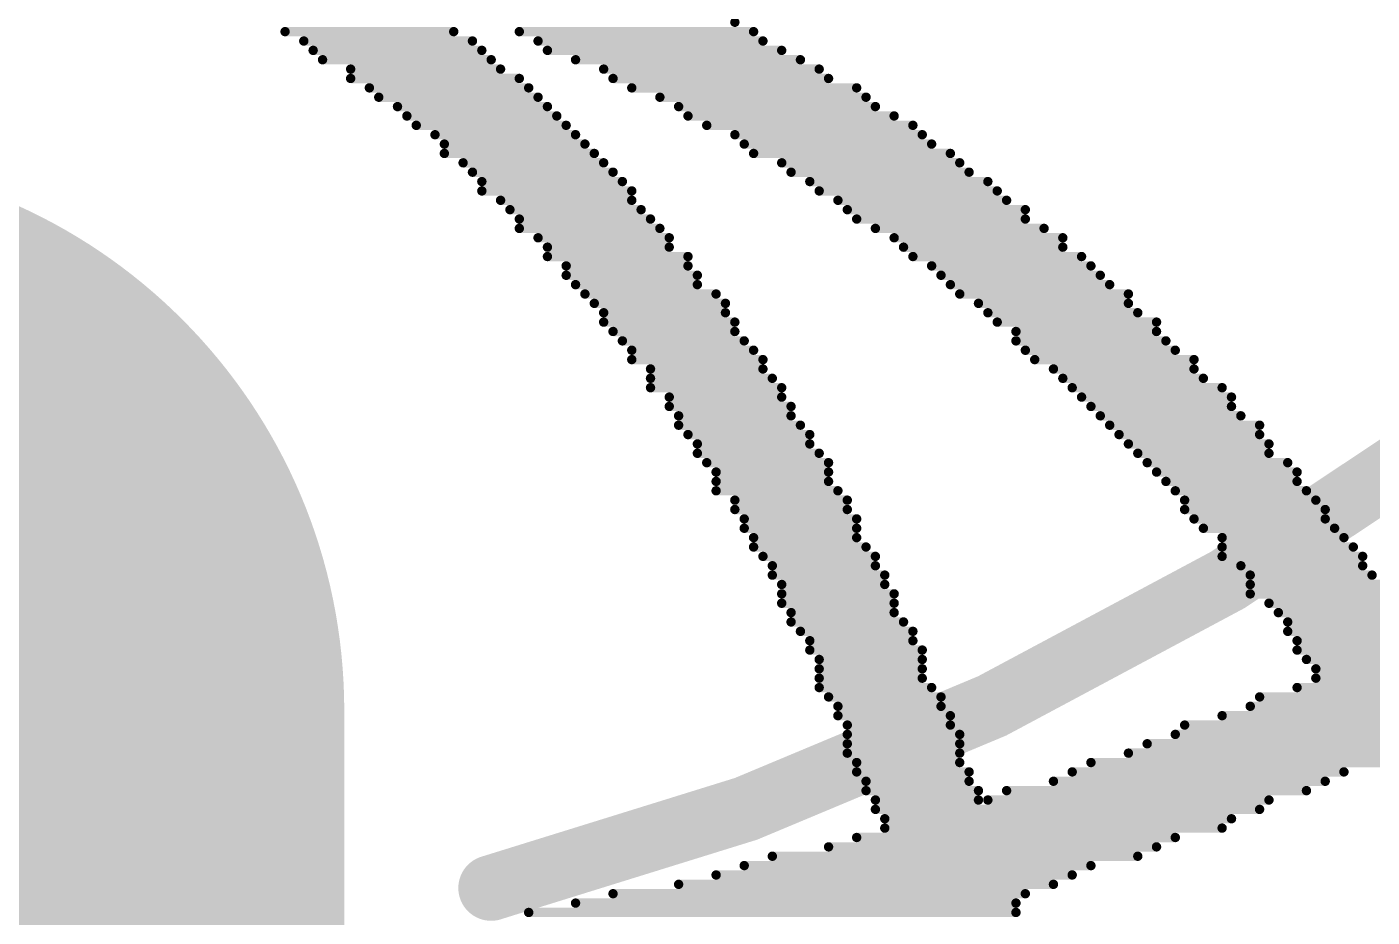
# Model space of a CAD drawing. Header units: inches. Extents: x 3.09 to 5.07, y 1.45 to 3.28.
# Drawn here: x 3.6253 to 3.7688, y 1.7745 to 1.8695 of the extents above; entities that cross this region are included whole.
import ezdxf

# ---------------------------------------------------------------- set-up
doc = ezdxf.new("R2010")
doc.units = ezdxf.units.IN
doc.header["$MEASUREMENT"] = 0
for name, color, linetype in [('BottomOverlay', 54, 'Continuous'), ('BottomPaste', 16, 'Continuous'), ('BottomSolder', 6, 'Continuous'), ('TopOverlay', 2, 'Continuous')]:
    doc.layers.add(name, color=color, linetype=linetype)

# ---------------------------------------------------------------- blocks, each defined once
blk = doc.blocks.new('CR1220____B_84')
at = {"layer": 'BottomPaste'}
h = blk.add_hatch(color=16, dxfattribs=at)
edge = h.paths.add_edge_path()
edge.add_arc((-0.35827, 0), 0.05512, 90, 270)
edge.add_line((-0.35827, -0.05512), (-0.27165, -0.05512))
edge.add_arc((-0.27165, 0), 0.05512, 270, 450)
edge.add_line((-0.27165, 0.05512), (-0.35827, 0.05512))
at = {"layer": 'BottomSolder'}
h = blk.add_hatch(color=6, dxfattribs=at)
edge = h.paths.add_edge_path()
edge.add_arc((-0.35827, 0), 0.05912, 90, 270)
edge.add_line((-0.35827, -0.05912), (-0.27165, -0.05912))
edge.add_arc((-0.27165, 0), 0.05912, 270, 450)
edge.add_line((-0.27165, 0.05912), (-0.35827, 0.05912))
at = {"layer": 'BottomOverlay'}
blk.add_lwpolyline([(0.292, -0.0677, 0.007, 0.007, -0.783584), (-0.29055, -0.07479, 0.007, 0.007, 0)], format="xyseb", dxfattribs=at)
blk.add_lwpolyline([(-0.2923, -0.07479, 0.0035, 0.0035, 1), (-0.2888, -0.07479, 0.0035, 0.0035, 1)], format="xyseb", close=True, dxfattribs=at)

msp = doc.modelspace()

# ---------------------------------------------------------------- linework, layer by layer
at = {"layer": 'TopOverlay'}
for points in [[(3.70055, 1.87004, 0.0005, 0.0005, 1), (3.70105, 1.87004, 0.0005, 0.0005, 1)], [(3.65255, 1.86904, 0.0005, 0.0005, 1), (3.65305, 1.86904, 0.0005, 0.0005, 1)], [(3.67055, 1.86904, 0.0005, 0.0005, 1), (3.67105, 1.86904, 0.0005, 0.0005, 1)], [(3.67755, 1.86904, 0.0005, 0.0005, 1), (3.67805, 1.86904, 0.0005, 0.0005, 1)], [(3.70255, 1.86904, 0.0005, 0.0005, 1), (3.70305, 1.86904, 0.0005, 0.0005, 1)], [(3.65455, 1.86804, 0.0005, 0.0005, 1), (3.65505, 1.86804, 0.0005, 0.0005, 1)], [(3.67255, 1.86804, 0.0005, 0.0005, 1), (3.67305, 1.86804, 0.0005, 0.0005, 1)], [(3.67955, 1.86804, 0.0005, 0.0005, 1), (3.68005, 1.86804, 0.0005, 0.0005, 1)], [(3.70355, 1.86804, 0.0005, 0.0005, 1), (3.70405, 1.86804, 0.0005, 0.0005, 1)], [(3.65555, 1.86704, 0.0005, 0.0005, 1), (3.65605, 1.86704, 0.0005, 0.0005, 1)], [(3.65655, 1.86604, 0.0005, 0.0005, 1), (3.65705, 1.86604, 0.0005, 0.0005, 1)], [(3.67355, 1.86704, 0.0005, 0.0005, 1), (3.67405, 1.86704, 0.0005, 0.0005, 1)], [(3.67455, 1.86604, 0.0005, 0.0005, 1), (3.67505, 1.86604, 0.0005, 0.0005, 1)], [(3.68055, 1.86704, 0.0005, 0.0005, 1), (3.68105, 1.86704, 0.0005, 0.0005, 1)], [(3.68355, 1.86604, 0.0005, 0.0005, 1), (3.68405, 1.86604, 0.0005, 0.0005, 1)], [(3.70555, 1.86704, 0.0005, 0.0005, 1), (3.70605, 1.86704, 0.0005, 0.0005, 1)], [(3.70755, 1.86604, 0.0005, 0.0005, 1), (3.70805, 1.86604, 0.0005, 0.0005, 1)], [(3.65955, 1.86504, 0.0005, 0.0005, 1), (3.66005, 1.86504, 0.0005, 0.0005, 1)], [(3.67555, 1.86504, 0.0005, 0.0005, 1), (3.67605, 1.86504, 0.0005, 0.0005, 1)], [(3.68655, 1.86504, 0.0005, 0.0005, 1), (3.68705, 1.86504, 0.0005, 0.0005, 1)], [(3.70955, 1.86504, 0.0005, 0.0005, 1), (3.71005, 1.86504, 0.0005, 0.0005, 1)], [(3.65955, 1.86404, 0.0005, 0.0005, 1), (3.66005, 1.86404, 0.0005, 0.0005, 1)], [(3.66155, 1.86304, 0.0005, 0.0005, 1), (3.66205, 1.86304, 0.0005, 0.0005, 1)], [(3.67755, 1.86404, 0.0005, 0.0005, 1), (3.67805, 1.86404, 0.0005, 0.0005, 1)], [(3.67855, 1.86304, 0.0005, 0.0005, 1), (3.67905, 1.86304, 0.0005, 0.0005, 1)], [(3.68755, 1.86404, 0.0005, 0.0005, 1), (3.68805, 1.86404, 0.0005, 0.0005, 1)], [(3.68955, 1.86304, 0.0005, 0.0005, 1), (3.69005, 1.86304, 0.0005, 0.0005, 1)], [(3.71055, 1.86404, 0.0005, 0.0005, 1), (3.71105, 1.86404, 0.0005, 0.0005, 1)], [(3.71355, 1.86304, 0.0005, 0.0005, 1), (3.71405, 1.86304, 0.0005, 0.0005, 1)], [(3.66255, 1.86204, 0.0005, 0.0005, 1), (3.66305, 1.86204, 0.0005, 0.0005, 1)], [(3.67955, 1.86204, 0.0005, 0.0005, 1), (3.68005, 1.86204, 0.0005, 0.0005, 1)], [(3.69255, 1.86204, 0.0005, 0.0005, 1), (3.69305, 1.86204, 0.0005, 0.0005, 1)], [(3.71455, 1.86204, 0.0005, 0.0005, 1), (3.71505, 1.86204, 0.0005, 0.0005, 1)], [(3.66455, 1.86104, 0.0005, 0.0005, 1), (3.66505, 1.86104, 0.0005, 0.0005, 1)], [(3.66555, 1.86004, 0.0005, 0.0005, 1), (3.66605, 1.86004, 0.0005, 0.0005, 1)], [(3.68055, 1.86104, 0.0005, 0.0005, 1), (3.68105, 1.86104, 0.0005, 0.0005, 1)], [(3.68155, 1.86004, 0.0005, 0.0005, 1), (3.68205, 1.86004, 0.0005, 0.0005, 1)], [(3.69455, 1.86104, 0.0005, 0.0005, 1), (3.69505, 1.86104, 0.0005, 0.0005, 1)], [(3.69555, 1.86004, 0.0005, 0.0005, 1), (3.69605, 1.86004, 0.0005, 0.0005, 1)], [(3.71555, 1.86104, 0.0005, 0.0005, 1), (3.71605, 1.86104, 0.0005, 0.0005, 1)], [(3.71755, 1.86004, 0.0005, 0.0005, 1), (3.71805, 1.86004, 0.0005, 0.0005, 1)], [(3.66655, 1.85904, 0.0005, 0.0005, 1), (3.66705, 1.85904, 0.0005, 0.0005, 1)], [(3.68255, 1.85904, 0.0005, 0.0005, 1), (3.68305, 1.85904, 0.0005, 0.0005, 1)], [(3.69755, 1.85904, 0.0005, 0.0005, 1), (3.69805, 1.85904, 0.0005, 0.0005, 1)], [(3.71955, 1.85904, 0.0005, 0.0005, 1), (3.72005, 1.85904, 0.0005, 0.0005, 1)], [(3.66855, 1.85804, 0.0005, 0.0005, 1), (3.66905, 1.85804, 0.0005, 0.0005, 1)], [(3.68355, 1.85804, 0.0005, 0.0005, 1), (3.68405, 1.85804, 0.0005, 0.0005, 1)], [(3.70055, 1.85804, 0.0005, 0.0005, 1), (3.70105, 1.85804, 0.0005, 0.0005, 1)], [(3.72055, 1.85804, 0.0005, 0.0005, 1), (3.72105, 1.85804, 0.0005, 0.0005, 1)], [(3.66955, 1.85704, 0.0005, 0.0005, 1), (3.67005, 1.85704, 0.0005, 0.0005, 1)], [(3.66955, 1.85604, 0.0005, 0.0005, 1), (3.67005, 1.85604, 0.0005, 0.0005, 1)], [(3.68455, 1.85704, 0.0005, 0.0005, 1), (3.68505, 1.85704, 0.0005, 0.0005, 1)], [(3.68555, 1.85604, 0.0005, 0.0005, 1), (3.68605, 1.85604, 0.0005, 0.0005, 1)], [(3.70155, 1.85704, 0.0005, 0.0005, 1), (3.70205, 1.85704, 0.0005, 0.0005, 1)], [(3.70255, 1.85604, 0.0005, 0.0005, 1), (3.70305, 1.85604, 0.0005, 0.0005, 1)], [(3.72155, 1.85704, 0.0005, 0.0005, 1), (3.72205, 1.85704, 0.0005, 0.0005, 1)], [(3.72355, 1.85604, 0.0005, 0.0005, 1), (3.72405, 1.85604, 0.0005, 0.0005, 1)], [(3.67155, 1.85504, 0.0005, 0.0005, 1), (3.67205, 1.85504, 0.0005, 0.0005, 1)], [(3.68655, 1.85504, 0.0005, 0.0005, 1), (3.68705, 1.85504, 0.0005, 0.0005, 1)], [(3.70555, 1.85504, 0.0005, 0.0005, 1), (3.70605, 1.85504, 0.0005, 0.0005, 1)], [(3.72455, 1.85504, 0.0005, 0.0005, 1), (3.72505, 1.85504, 0.0005, 0.0005, 1)], [(3.67255, 1.85404, 0.0005, 0.0005, 1), (3.67305, 1.85404, 0.0005, 0.0005, 1)], [(3.67355, 1.85304, 0.0005, 0.0005, 1), (3.67405, 1.85304, 0.0005, 0.0005, 1)], [(3.68755, 1.85404, 0.0005, 0.0005, 1), (3.68805, 1.85404, 0.0005, 0.0005, 1)], [(3.68855, 1.85304, 0.0005, 0.0005, 1), (3.68905, 1.85304, 0.0005, 0.0005, 1)], [(3.70655, 1.85404, 0.0005, 0.0005, 1), (3.70705, 1.85404, 0.0005, 0.0005, 1)], [(3.70855, 1.85304, 0.0005, 0.0005, 1), (3.70905, 1.85304, 0.0005, 0.0005, 1)], [(3.72555, 1.85404, 0.0005, 0.0005, 1), (3.72605, 1.85404, 0.0005, 0.0005, 1)], [(3.72755, 1.85304, 0.0005, 0.0005, 1), (3.72805, 1.85304, 0.0005, 0.0005, 1)], [(3.67355, 1.85204, 0.0005, 0.0005, 1), (3.67405, 1.85204, 0.0005, 0.0005, 1)], [(3.68955, 1.85204, 0.0005, 0.0005, 1), (3.69005, 1.85204, 0.0005, 0.0005, 1)], [(3.70955, 1.85204, 0.0005, 0.0005, 1), (3.71005, 1.85204, 0.0005, 0.0005, 1)], [(3.72855, 1.85204, 0.0005, 0.0005, 1), (3.72905, 1.85204, 0.0005, 0.0005, 1)], [(3.67555, 1.85104, 0.0005, 0.0005, 1), (3.67605, 1.85104, 0.0005, 0.0005, 1)], [(3.67655, 1.85004, 0.0005, 0.0005, 1), (3.67705, 1.85004, 0.0005, 0.0005, 1)], [(3.68955, 1.85104, 0.0005, 0.0005, 1), (3.69005, 1.85104, 0.0005, 0.0005, 1)], [(3.69055, 1.85004, 0.0005, 0.0005, 1), (3.69105, 1.85004, 0.0005, 0.0005, 1)], [(3.71155, 1.85104, 0.0005, 0.0005, 1), (3.71205, 1.85104, 0.0005, 0.0005, 1)], [(3.71255, 1.85004, 0.0005, 0.0005, 1), (3.71305, 1.85004, 0.0005, 0.0005, 1)], [(3.72955, 1.85104, 0.0005, 0.0005, 1), (3.73005, 1.85104, 0.0005, 0.0005, 1)], [(3.73155, 1.85004, 0.0005, 0.0005, 1), (3.73205, 1.85004, 0.0005, 0.0005, 1)], [(3.67755, 1.84904, 0.0005, 0.0005, 1), (3.67805, 1.84904, 0.0005, 0.0005, 1)], [(3.69155, 1.84904, 0.0005, 0.0005, 1), (3.69205, 1.84904, 0.0005, 0.0005, 1)], [(3.71355, 1.84904, 0.0005, 0.0005, 1), (3.71405, 1.84904, 0.0005, 0.0005, 1)], [(3.73155, 1.84904, 0.0005, 0.0005, 1), (3.73205, 1.84904, 0.0005, 0.0005, 1)], [(3.67755, 1.84804, 0.0005, 0.0005, 1), (3.67805, 1.84804, 0.0005, 0.0005, 1)], [(3.67955, 1.84704, 0.0005, 0.0005, 1), (3.68005, 1.84704, 0.0005, 0.0005, 1)], [(3.69255, 1.84804, 0.0005, 0.0005, 1), (3.69305, 1.84804, 0.0005, 0.0005, 1)], [(3.69355, 1.84704, 0.0005, 0.0005, 1), (3.69405, 1.84704, 0.0005, 0.0005, 1)], [(3.71555, 1.84804, 0.0005, 0.0005, 1), (3.71605, 1.84804, 0.0005, 0.0005, 1)], [(3.71755, 1.84704, 0.0005, 0.0005, 1), (3.71805, 1.84704, 0.0005, 0.0005, 1)], [(3.73355, 1.84804, 0.0005, 0.0005, 1), (3.73405, 1.84804, 0.0005, 0.0005, 1)], [(3.73555, 1.84704, 0.0005, 0.0005, 1), (3.73605, 1.84704, 0.0005, 0.0005, 1)], [(3.68055, 1.84604, 0.0005, 0.0005, 1), (3.68105, 1.84604, 0.0005, 0.0005, 1)], [(3.69355, 1.84604, 0.0005, 0.0005, 1), (3.69405, 1.84604, 0.0005, 0.0005, 1)], [(3.71855, 1.84604, 0.0005, 0.0005, 1), (3.71905, 1.84604, 0.0005, 0.0005, 1)], [(3.73555, 1.84604, 0.0005, 0.0005, 1), (3.73605, 1.84604, 0.0005, 0.0005, 1)], [(3.68055, 1.84504, 0.0005, 0.0005, 1), (3.68105, 1.84504, 0.0005, 0.0005, 1)], [(3.69555, 1.84504, 0.0005, 0.0005, 1), (3.69605, 1.84504, 0.0005, 0.0005, 1)], [(3.71955, 1.84504, 0.0005, 0.0005, 1), (3.72005, 1.84504, 0.0005, 0.0005, 1)], [(3.73755, 1.84504, 0.0005, 0.0005, 1), (3.73805, 1.84504, 0.0005, 0.0005, 1)], [(3.68255, 1.84404, 0.0005, 0.0005, 1), (3.68305, 1.84404, 0.0005, 0.0005, 1)], [(3.68255, 1.84304, 0.0005, 0.0005, 1), (3.68305, 1.84304, 0.0005, 0.0005, 1)], [(3.69555, 1.84404, 0.0005, 0.0005, 1), (3.69605, 1.84404, 0.0005, 0.0005, 1)], [(3.69655, 1.84304, 0.0005, 0.0005, 1), (3.69705, 1.84304, 0.0005, 0.0005, 1)], [(3.72155, 1.84404, 0.0005, 0.0005, 1), (3.72205, 1.84404, 0.0005, 0.0005, 1)], [(3.72255, 1.84304, 0.0005, 0.0005, 1), (3.72305, 1.84304, 0.0005, 0.0005, 1)], [(3.73855, 1.84404, 0.0005, 0.0005, 1), (3.73905, 1.84404, 0.0005, 0.0005, 1)], [(3.73955, 1.84304, 0.0005, 0.0005, 1), (3.74005, 1.84304, 0.0005, 0.0005, 1)], [(3.68355, 1.84204, 0.0005, 0.0005, 1), (3.68405, 1.84204, 0.0005, 0.0005, 1)], [(3.69655, 1.84204, 0.0005, 0.0005, 1), (3.69705, 1.84204, 0.0005, 0.0005, 1)], [(3.72355, 1.84204, 0.0005, 0.0005, 1), (3.72405, 1.84204, 0.0005, 0.0005, 1)], [(3.74055, 1.84204, 0.0005, 0.0005, 1), (3.74105, 1.84204, 0.0005, 0.0005, 1)], [(3.68455, 1.84104, 0.0005, 0.0005, 1), (3.68505, 1.84104, 0.0005, 0.0005, 1)], [(3.68555, 1.84004, 0.0005, 0.0005, 1), (3.68605, 1.84004, 0.0005, 0.0005, 1)], [(3.69855, 1.84104, 0.0005, 0.0005, 1), (3.69905, 1.84104, 0.0005, 0.0005, 1)], [(3.69955, 1.84004, 0.0005, 0.0005, 1), (3.70005, 1.84004, 0.0005, 0.0005, 1)], [(3.72455, 1.84104, 0.0005, 0.0005, 1), (3.72505, 1.84104, 0.0005, 0.0005, 1)], [(3.72655, 1.84004, 0.0005, 0.0005, 1), (3.72705, 1.84004, 0.0005, 0.0005, 1)], [(3.74255, 1.84104, 0.0005, 0.0005, 1), (3.74305, 1.84104, 0.0005, 0.0005, 1)], [(3.74255, 1.84004, 0.0005, 0.0005, 1), (3.74305, 1.84004, 0.0005, 0.0005, 1)], [(3.68655, 1.83904, 0.0005, 0.0005, 1), (3.68705, 1.83904, 0.0005, 0.0005, 1)], [(3.69955, 1.83904, 0.0005, 0.0005, 1), (3.70005, 1.83904, 0.0005, 0.0005, 1)], [(3.72755, 1.83904, 0.0005, 0.0005, 1), (3.72805, 1.83904, 0.0005, 0.0005, 1)], [(3.74355, 1.83904, 0.0005, 0.0005, 1), (3.74405, 1.83904, 0.0005, 0.0005, 1)], [(3.68655, 1.83804, 0.0005, 0.0005, 1), (3.68705, 1.83804, 0.0005, 0.0005, 1)], [(3.68755, 1.83704, 0.0005, 0.0005, 1), (3.68805, 1.83704, 0.0005, 0.0005, 1)], [(3.70055, 1.83804, 0.0005, 0.0005, 1), (3.70105, 1.83804, 0.0005, 0.0005, 1)], [(3.70055, 1.83704, 0.0005, 0.0005, 1), (3.70105, 1.83704, 0.0005, 0.0005, 1)], [(3.72855, 1.83804, 0.0005, 0.0005, 1), (3.72905, 1.83804, 0.0005, 0.0005, 1)], [(3.73055, 1.83704, 0.0005, 0.0005, 1), (3.73105, 1.83704, 0.0005, 0.0005, 1)], [(3.74555, 1.83804, 0.0005, 0.0005, 1), (3.74605, 1.83804, 0.0005, 0.0005, 1)], [(3.74555, 1.83704, 0.0005, 0.0005, 1), (3.74605, 1.83704, 0.0005, 0.0005, 1)], [(3.68855, 1.83604, 0.0005, 0.0005, 1), (3.68905, 1.83604, 0.0005, 0.0005, 1)], [(3.70155, 1.83604, 0.0005, 0.0005, 1), (3.70205, 1.83604, 0.0005, 0.0005, 1)], [(3.73055, 1.83604, 0.0005, 0.0005, 1), (3.73105, 1.83604, 0.0005, 0.0005, 1)], [(3.74655, 1.83604, 0.0005, 0.0005, 1), (3.74705, 1.83604, 0.0005, 0.0005, 1)], [(3.68955, 1.83504, 0.0005, 0.0005, 1), (3.69005, 1.83504, 0.0005, 0.0005, 1)], [(3.70255, 1.83504, 0.0005, 0.0005, 1), (3.70305, 1.83504, 0.0005, 0.0005, 1)], [(3.73155, 1.83504, 0.0005, 0.0005, 1), (3.73205, 1.83504, 0.0005, 0.0005, 1)], [(3.74755, 1.83504, 0.0005, 0.0005, 1), (3.74805, 1.83504, 0.0005, 0.0005, 1)], [(3.68955, 1.83404, 0.0005, 0.0005, 1), (3.69005, 1.83404, 0.0005, 0.0005, 1)], [(3.69155, 1.83304, 0.0005, 0.0005, 1), (3.69205, 1.83304, 0.0005, 0.0005, 1)], [(3.70355, 1.83404, 0.0005, 0.0005, 1), (3.70405, 1.83404, 0.0005, 0.0005, 1)], [(3.70355, 1.83304, 0.0005, 0.0005, 1), (3.70405, 1.83304, 0.0005, 0.0005, 1)], [(3.73255, 1.83404, 0.0005, 0.0005, 1), (3.73305, 1.83404, 0.0005, 0.0005, 1)], [(3.73455, 1.83304, 0.0005, 0.0005, 1), (3.73505, 1.83304, 0.0005, 0.0005, 1)], [(3.74955, 1.83404, 0.0005, 0.0005, 1), (3.75005, 1.83404, 0.0005, 0.0005, 1)], [(3.74955, 1.83304, 0.0005, 0.0005, 1), (3.75005, 1.83304, 0.0005, 0.0005, 1)], [(3.69155, 1.83204, 0.0005, 0.0005, 1), (3.69205, 1.83204, 0.0005, 0.0005, 1)], [(3.70455, 1.83204, 0.0005, 0.0005, 1), (3.70505, 1.83204, 0.0005, 0.0005, 1)], [(3.73555, 1.83204, 0.0005, 0.0005, 1), (3.73605, 1.83204, 0.0005, 0.0005, 1)], [(3.75055, 1.83204, 0.0005, 0.0005, 1), (3.75105, 1.83204, 0.0005, 0.0005, 1)], [(3.69155, 1.83104, 0.0005, 0.0005, 1), (3.69205, 1.83104, 0.0005, 0.0005, 1)], [(3.69355, 1.83004, 0.0005, 0.0005, 1), (3.69405, 1.83004, 0.0005, 0.0005, 1)], [(3.70555, 1.83104, 0.0005, 0.0005, 1), (3.70605, 1.83104, 0.0005, 0.0005, 1)], [(3.70555, 1.83004, 0.0005, 0.0005, 1), (3.70605, 1.83004, 0.0005, 0.0005, 1)], [(3.73655, 1.83104, 0.0005, 0.0005, 1), (3.73705, 1.83104, 0.0005, 0.0005, 1)], [(3.73755, 1.83004, 0.0005, 0.0005, 1), (3.73805, 1.83004, 0.0005, 0.0005, 1)], [(3.75255, 1.83104, 0.0005, 0.0005, 1), (3.75305, 1.83104, 0.0005, 0.0005, 1)], [(3.75355, 1.83004, 0.0005, 0.0005, 1), (3.75405, 1.83004, 0.0005, 0.0005, 1)], [(3.69355, 1.82904, 0.0005, 0.0005, 1), (3.69405, 1.82904, 0.0005, 0.0005, 1)], [(3.70655, 1.82904, 0.0005, 0.0005, 1), (3.70705, 1.82904, 0.0005, 0.0005, 1)], [(3.73855, 1.82904, 0.0005, 0.0005, 1), (3.73905, 1.82904, 0.0005, 0.0005, 1)], [(3.75355, 1.82904, 0.0005, 0.0005, 1), (3.75405, 1.82904, 0.0005, 0.0005, 1)], [(3.69455, 1.82804, 0.0005, 0.0005, 1), (3.69505, 1.82804, 0.0005, 0.0005, 1)], [(3.69455, 1.82704, 0.0005, 0.0005, 1), (3.69505, 1.82704, 0.0005, 0.0005, 1)], [(3.70655, 1.82804, 0.0005, 0.0005, 1), (3.70705, 1.82804, 0.0005, 0.0005, 1)], [(3.70755, 1.82704, 0.0005, 0.0005, 1), (3.70805, 1.82704, 0.0005, 0.0005, 1)], [(3.73955, 1.82804, 0.0005, 0.0005, 1), (3.74005, 1.82804, 0.0005, 0.0005, 1)], [(3.74055, 1.82704, 0.0005, 0.0005, 1), (3.74105, 1.82704, 0.0005, 0.0005, 1)], [(3.75455, 1.82804, 0.0005, 0.0005, 1), (3.75505, 1.82804, 0.0005, 0.0005, 1)], [(3.75655, 1.82704, 0.0005, 0.0005, 1), (3.75705, 1.82704, 0.0005, 0.0005, 1)], [(3.69555, 1.82604, 0.0005, 0.0005, 1), (3.69605, 1.82604, 0.0005, 0.0005, 1)], [(3.70855, 1.82604, 0.0005, 0.0005, 1), (3.70905, 1.82604, 0.0005, 0.0005, 1)], [(3.74155, 1.82604, 0.0005, 0.0005, 1), (3.74205, 1.82604, 0.0005, 0.0005, 1)], [(3.75655, 1.82604, 0.0005, 0.0005, 1), (3.75705, 1.82604, 0.0005, 0.0005, 1)], [(3.69655, 1.82504, 0.0005, 0.0005, 1), (3.69705, 1.82504, 0.0005, 0.0005, 1)], [(3.70855, 1.82504, 0.0005, 0.0005, 1), (3.70905, 1.82504, 0.0005, 0.0005, 1)], [(3.74255, 1.82504, 0.0005, 0.0005, 1), (3.74305, 1.82504, 0.0005, 0.0005, 1)], [(3.75755, 1.82504, 0.0005, 0.0005, 1), (3.75805, 1.82504, 0.0005, 0.0005, 1)], [(3.69655, 1.82404, 0.0005, 0.0005, 1), (3.69705, 1.82404, 0.0005, 0.0005, 1)], [(3.69755, 1.82304, 0.0005, 0.0005, 1), (3.69805, 1.82304, 0.0005, 0.0005, 1)], [(3.70955, 1.82404, 0.0005, 0.0005, 1), (3.71005, 1.82404, 0.0005, 0.0005, 1)], [(3.71055, 1.82304, 0.0005, 0.0005, 1), (3.71105, 1.82304, 0.0005, 0.0005, 1)], [(3.74355, 1.82404, 0.0005, 0.0005, 1), (3.74405, 1.82404, 0.0005, 0.0005, 1)], [(3.74455, 1.82304, 0.0005, 0.0005, 1), (3.74505, 1.82304, 0.0005, 0.0005, 1)], [(3.75755, 1.82404, 0.0005, 0.0005, 1), (3.75805, 1.82404, 0.0005, 0.0005, 1)], [(3.75955, 1.82304, 0.0005, 0.0005, 1), (3.76005, 1.82304, 0.0005, 0.0005, 1)], [(3.69855, 1.82204, 0.0005, 0.0005, 1), (3.69905, 1.82204, 0.0005, 0.0005, 1)], [(3.71055, 1.82204, 0.0005, 0.0005, 1), (3.71105, 1.82204, 0.0005, 0.0005, 1)], [(3.74555, 1.82204, 0.0005, 0.0005, 1), (3.74605, 1.82204, 0.0005, 0.0005, 1)], [(3.76055, 1.82204, 0.0005, 0.0005, 1), (3.76105, 1.82204, 0.0005, 0.0005, 1)], [(3.69855, 1.82104, 0.0005, 0.0005, 1), (3.69905, 1.82104, 0.0005, 0.0005, 1)], [(3.69855, 1.82004, 0.0005, 0.0005, 1), (3.69905, 1.82004, 0.0005, 0.0005, 1)], [(3.71055, 1.82104, 0.0005, 0.0005, 1), (3.71105, 1.82104, 0.0005, 0.0005, 1)], [(3.71155, 1.82004, 0.0005, 0.0005, 1), (3.71205, 1.82004, 0.0005, 0.0005, 1)], [(3.74655, 1.82104, 0.0005, 0.0005, 1), (3.74705, 1.82104, 0.0005, 0.0005, 1)], [(3.74755, 1.82004, 0.0005, 0.0005, 1), (3.74805, 1.82004, 0.0005, 0.0005, 1)], [(3.76055, 1.82104, 0.0005, 0.0005, 1), (3.76105, 1.82104, 0.0005, 0.0005, 1)], [(3.76155, 1.82004, 0.0005, 0.0005, 1), (3.76205, 1.82004, 0.0005, 0.0005, 1)], [(3.70055, 1.81904, 0.0005, 0.0005, 1), (3.70105, 1.81904, 0.0005, 0.0005, 1)], [(3.71255, 1.81904, 0.0005, 0.0005, 1), (3.71305, 1.81904, 0.0005, 0.0005, 1)], [(3.74855, 1.81904, 0.0005, 0.0005, 1), (3.74905, 1.81904, 0.0005, 0.0005, 1)], [(3.76255, 1.81904, 0.0005, 0.0005, 1), (3.76305, 1.81904, 0.0005, 0.0005, 1)], [(3.70055, 1.81804, 0.0005, 0.0005, 1), (3.70105, 1.81804, 0.0005, 0.0005, 1)], [(3.70155, 1.81704, 0.0005, 0.0005, 1), (3.70205, 1.81704, 0.0005, 0.0005, 1)], [(3.71255, 1.81804, 0.0005, 0.0005, 1), (3.71305, 1.81804, 0.0005, 0.0005, 1)], [(3.71355, 1.81704, 0.0005, 0.0005, 1), (3.71405, 1.81704, 0.0005, 0.0005, 1)], [(3.74855, 1.81804, 0.0005, 0.0005, 1), (3.74905, 1.81804, 0.0005, 0.0005, 1)], [(3.74955, 1.81704, 0.0005, 0.0005, 1), (3.75005, 1.81704, 0.0005, 0.0005, 1)], [(3.76355, 1.81804, 0.0005, 0.0005, 1), (3.76405, 1.81804, 0.0005, 0.0005, 1)], [(3.76355, 1.81704, 0.0005, 0.0005, 1), (3.76405, 1.81704, 0.0005, 0.0005, 1)], [(3.70155, 1.81604, 0.0005, 0.0005, 1), (3.70205, 1.81604, 0.0005, 0.0005, 1)], [(3.71355, 1.81604, 0.0005, 0.0005, 1), (3.71405, 1.81604, 0.0005, 0.0005, 1)], [(3.75055, 1.81604, 0.0005, 0.0005, 1), (3.75105, 1.81604, 0.0005, 0.0005, 1)], [(3.76455, 1.81604, 0.0005, 0.0005, 1), (3.76505, 1.81604, 0.0005, 0.0005, 1)], [(3.70255, 1.81504, 0.0005, 0.0005, 1), (3.70305, 1.81504, 0.0005, 0.0005, 1)], [(3.70255, 1.81404, 0.0005, 0.0005, 1), (3.70305, 1.81404, 0.0005, 0.0005, 1)], [(3.71355, 1.81504, 0.0005, 0.0005, 1), (3.71405, 1.81504, 0.0005, 0.0005, 1)], [(3.71455, 1.81404, 0.0005, 0.0005, 1), (3.71505, 1.81404, 0.0005, 0.0005, 1)], [(3.75255, 1.81504, 0.0005, 0.0005, 1), (3.75305, 1.81504, 0.0005, 0.0005, 1)], [(3.75255, 1.81404, 0.0005, 0.0005, 1), (3.75305, 1.81404, 0.0005, 0.0005, 1)], [(3.76555, 1.81504, 0.0005, 0.0005, 1), (3.76605, 1.81504, 0.0005, 0.0005, 1)], [(3.76655, 1.81404, 0.0005, 0.0005, 1), (3.76705, 1.81404, 0.0005, 0.0005, 1)], [(3.70355, 1.81304, 0.0005, 0.0005, 1), (3.70405, 1.81304, 0.0005, 0.0005, 1)], [(3.71555, 1.81304, 0.0005, 0.0005, 1), (3.71605, 1.81304, 0.0005, 0.0005, 1)], [(3.75255, 1.81304, 0.0005, 0.0005, 1), (3.75305, 1.81304, 0.0005, 0.0005, 1)], [(3.76755, 1.81304, 0.0005, 0.0005, 1), (3.76805, 1.81304, 0.0005, 0.0005, 1)], [(3.70455, 1.81204, 0.0005, 0.0005, 1), (3.70505, 1.81204, 0.0005, 0.0005, 1)], [(3.71555, 1.81204, 0.0005, 0.0005, 1), (3.71605, 1.81204, 0.0005, 0.0005, 1)], [(3.75455, 1.81204, 0.0005, 0.0005, 1), (3.75505, 1.81204, 0.0005, 0.0005, 1)], [(3.76755, 1.81204, 0.0005, 0.0005, 1), (3.76805, 1.81204, 0.0005, 0.0005, 1)], [(3.70455, 1.81104, 0.0005, 0.0005, 1), (3.70505, 1.81104, 0.0005, 0.0005, 1)], [(3.70555, 1.81004, 0.0005, 0.0005, 1), (3.70605, 1.81004, 0.0005, 0.0005, 1)], [(3.71655, 1.81104, 0.0005, 0.0005, 1), (3.71705, 1.81104, 0.0005, 0.0005, 1)], [(3.71655, 1.81004, 0.0005, 0.0005, 1), (3.71705, 1.81004, 0.0005, 0.0005, 1)], [(3.75555, 1.81104, 0.0005, 0.0005, 1), (3.75605, 1.81104, 0.0005, 0.0005, 1)], [(3.75555, 1.81004, 0.0005, 0.0005, 1), (3.75605, 1.81004, 0.0005, 0.0005, 1)], [(3.76855, 1.81104, 0.0005, 0.0005, 1), (3.76905, 1.81104, 0.0005, 0.0005, 1)], [(3.70555, 1.80904, 0.0005, 0.0005, 1), (3.70605, 1.80904, 0.0005, 0.0005, 1)], [(3.71755, 1.80904, 0.0005, 0.0005, 1), (3.71805, 1.80904, 0.0005, 0.0005, 1)], [(3.75555, 1.80904, 0.0005, 0.0005, 1), (3.75605, 1.80904, 0.0005, 0.0005, 1)], [(3.70555, 1.80804, 0.0005, 0.0005, 1), (3.70605, 1.80804, 0.0005, 0.0005, 1)], [(3.70655, 1.80704, 0.0005, 0.0005, 1), (3.70705, 1.80704, 0.0005, 0.0005, 1)], [(3.71755, 1.80804, 0.0005, 0.0005, 1), (3.71805, 1.80804, 0.0005, 0.0005, 1)], [(3.71755, 1.80704, 0.0005, 0.0005, 1), (3.71805, 1.80704, 0.0005, 0.0005, 1)], [(3.75755, 1.80804, 0.0005, 0.0005, 1), (3.75805, 1.80804, 0.0005, 0.0005, 1)], [(3.75855, 1.80704, 0.0005, 0.0005, 1), (3.75905, 1.80704, 0.0005, 0.0005, 1)], [(3.70655, 1.80604, 0.0005, 0.0005, 1), (3.70705, 1.80604, 0.0005, 0.0005, 1)], [(3.71855, 1.80604, 0.0005, 0.0005, 1), (3.71905, 1.80604, 0.0005, 0.0005, 1)], [(3.75955, 1.80604, 0.0005, 0.0005, 1), (3.76005, 1.80604, 0.0005, 0.0005, 1)], [(3.70755, 1.80504, 0.0005, 0.0005, 1), (3.70805, 1.80504, 0.0005, 0.0005, 1)], [(3.70855, 1.80404, 0.0005, 0.0005, 1), (3.70905, 1.80404, 0.0005, 0.0005, 1)], [(3.71955, 1.80504, 0.0005, 0.0005, 1), (3.72005, 1.80504, 0.0005, 0.0005, 1)], [(3.71955, 1.80404, 0.0005, 0.0005, 1), (3.72005, 1.80404, 0.0005, 0.0005, 1)], [(3.75955, 1.80504, 0.0005, 0.0005, 1), (3.76005, 1.80504, 0.0005, 0.0005, 1)], [(3.76055, 1.80404, 0.0005, 0.0005, 1), (3.76105, 1.80404, 0.0005, 0.0005, 1)], [(3.70855, 1.80304, 0.0005, 0.0005, 1), (3.70905, 1.80304, 0.0005, 0.0005, 1)], [(3.72055, 1.80304, 0.0005, 0.0005, 1), (3.72105, 1.80304, 0.0005, 0.0005, 1)], [(3.76055, 1.80304, 0.0005, 0.0005, 1), (3.76105, 1.80304, 0.0005, 0.0005, 1)], [(3.70955, 1.80204, 0.0005, 0.0005, 1), (3.71005, 1.80204, 0.0005, 0.0005, 1)], [(3.72055, 1.80204, 0.0005, 0.0005, 1), (3.72105, 1.80204, 0.0005, 0.0005, 1)], [(3.76155, 1.80204, 0.0005, 0.0005, 1), (3.76205, 1.80204, 0.0005, 0.0005, 1)], [(3.70955, 1.80104, 0.0005, 0.0005, 1), (3.71005, 1.80104, 0.0005, 0.0005, 1)], [(3.70955, 1.80004, 0.0005, 0.0005, 1), (3.71005, 1.80004, 0.0005, 0.0005, 1)], [(3.72055, 1.80104, 0.0005, 0.0005, 1), (3.72105, 1.80104, 0.0005, 0.0005, 1)], [(3.72055, 1.80004, 0.0005, 0.0005, 1), (3.72105, 1.80004, 0.0005, 0.0005, 1)], [(3.76255, 1.80104, 0.0005, 0.0005, 1), (3.76305, 1.80104, 0.0005, 0.0005, 1)], [(3.76255, 1.80004, 0.0005, 0.0005, 1), (3.76305, 1.80004, 0.0005, 0.0005, 1)], [(3.70955, 1.79904, 0.0005, 0.0005, 1), (3.71005, 1.79904, 0.0005, 0.0005, 1)], [(3.72155, 1.79904, 0.0005, 0.0005, 1), (3.72205, 1.79904, 0.0005, 0.0005, 1)], [(3.76055, 1.79904, 0.0005, 0.0005, 1), (3.76105, 1.79904, 0.0005, 0.0005, 1)], [(3.71055, 1.79804, 0.0005, 0.0005, 1), (3.71105, 1.79804, 0.0005, 0.0005, 1)], [(3.71155, 1.79704, 0.0005, 0.0005, 1), (3.71205, 1.79704, 0.0005, 0.0005, 1)], [(3.72255, 1.79804, 0.0005, 0.0005, 1), (3.72305, 1.79804, 0.0005, 0.0005, 1)], [(3.72255, 1.79704, 0.0005, 0.0005, 1), (3.72305, 1.79704, 0.0005, 0.0005, 1)], [(3.75555, 1.79704, 0.0005, 0.0005, 1), (3.75605, 1.79704, 0.0005, 0.0005, 1)], [(3.75655, 1.79804, 0.0005, 0.0005, 1), (3.75705, 1.79804, 0.0005, 0.0005, 1)], [(3.71155, 1.79604, 0.0005, 0.0005, 1), (3.71205, 1.79604, 0.0005, 0.0005, 1)], [(3.72355, 1.79604, 0.0005, 0.0005, 1), (3.72405, 1.79604, 0.0005, 0.0005, 1)], [(3.75255, 1.79604, 0.0005, 0.0005, 1), (3.75305, 1.79604, 0.0005, 0.0005, 1)], [(3.71255, 1.79504, 0.0005, 0.0005, 1), (3.71305, 1.79504, 0.0005, 0.0005, 1)], [(3.71255, 1.79404, 0.0005, 0.0005, 1), (3.71305, 1.79404, 0.0005, 0.0005, 1)], [(3.72355, 1.79504, 0.0005, 0.0005, 1), (3.72405, 1.79504, 0.0005, 0.0005, 1)], [(3.72455, 1.79404, 0.0005, 0.0005, 1), (3.72505, 1.79404, 0.0005, 0.0005, 1)], [(3.74755, 1.79404, 0.0005, 0.0005, 1), (3.74805, 1.79404, 0.0005, 0.0005, 1)], [(3.74855, 1.79504, 0.0005, 0.0005, 1), (3.74905, 1.79504, 0.0005, 0.0005, 1)], [(3.71255, 1.79304, 0.0005, 0.0005, 1), (3.71305, 1.79304, 0.0005, 0.0005, 1)], [(3.72455, 1.79304, 0.0005, 0.0005, 1), (3.72505, 1.79304, 0.0005, 0.0005, 1)], [(3.74455, 1.79304, 0.0005, 0.0005, 1), (3.74505, 1.79304, 0.0005, 0.0005, 1)], [(3.71255, 1.79204, 0.0005, 0.0005, 1), (3.71305, 1.79204, 0.0005, 0.0005, 1)], [(3.71355, 1.79104, 0.0005, 0.0005, 1), (3.71405, 1.79104, 0.0005, 0.0005, 1)], [(3.72455, 1.79204, 0.0005, 0.0005, 1), (3.72505, 1.79204, 0.0005, 0.0005, 1)], [(3.72455, 1.79104, 0.0005, 0.0005, 1), (3.72505, 1.79104, 0.0005, 0.0005, 1)], [(3.73855, 1.79104, 0.0005, 0.0005, 1), (3.73905, 1.79104, 0.0005, 0.0005, 1)], [(3.74255, 1.79204, 0.0005, 0.0005, 1), (3.74305, 1.79204, 0.0005, 0.0005, 1)], [(3.71355, 1.79004, 0.0005, 0.0005, 1), (3.71405, 1.79004, 0.0005, 0.0005, 1)], [(3.72555, 1.79004, 0.0005, 0.0005, 1), (3.72605, 1.79004, 0.0005, 0.0005, 1)], [(3.73655, 1.79004, 0.0005, 0.0005, 1), (3.73705, 1.79004, 0.0005, 0.0005, 1)], [(3.76555, 1.79004, 0.0005, 0.0005, 1), (3.76605, 1.79004, 0.0005, 0.0005, 1)], [(3.71455, 1.78904, 0.0005, 0.0005, 1), (3.71505, 1.78904, 0.0005, 0.0005, 1)], [(3.72555, 1.78904, 0.0005, 0.0005, 1), (3.72605, 1.78904, 0.0005, 0.0005, 1)], [(3.73455, 1.78904, 0.0005, 0.0005, 1), (3.73505, 1.78904, 0.0005, 0.0005, 1)], [(3.76355, 1.78904, 0.0005, 0.0005, 1), (3.76405, 1.78904, 0.0005, 0.0005, 1)], [(3.71455, 1.78804, 0.0005, 0.0005, 1), (3.71505, 1.78804, 0.0005, 0.0005, 1)], [(3.71555, 1.78704, 0.0005, 0.0005, 1), (3.71605, 1.78704, 0.0005, 0.0005, 1)], [(3.72655, 1.78804, 0.0005, 0.0005, 1), (3.72705, 1.78804, 0.0005, 0.0005, 1)], [(3.72655, 1.78704, 0.0005, 0.0005, 1), (3.72705, 1.78704, 0.0005, 0.0005, 1)], [(3.72755, 1.78704, 0.0005, 0.0005, 1), (3.72805, 1.78704, 0.0005, 0.0005, 1)], [(3.72955, 1.78804, 0.0005, 0.0005, 1), (3.73005, 1.78804, 0.0005, 0.0005, 1)], [(3.75755, 1.78704, 0.0005, 0.0005, 1), (3.75805, 1.78704, 0.0005, 0.0005, 1)], [(3.76155, 1.78804, 0.0005, 0.0005, 1), (3.76205, 1.78804, 0.0005, 0.0005, 1)], [(3.71555, 1.78604, 0.0005, 0.0005, 1), (3.71605, 1.78604, 0.0005, 0.0005, 1)], [(3.75655, 1.78604, 0.0005, 0.0005, 1), (3.75705, 1.78604, 0.0005, 0.0005, 1)], [(3.71655, 1.78504, 0.0005, 0.0005, 1), (3.71705, 1.78504, 0.0005, 0.0005, 1)], [(3.71655, 1.78404, 0.0005, 0.0005, 1), (3.71705, 1.78404, 0.0005, 0.0005, 1)], [(3.75255, 1.78404, 0.0005, 0.0005, 1), (3.75305, 1.78404, 0.0005, 0.0005, 1)], [(3.75355, 1.78504, 0.0005, 0.0005, 1), (3.75405, 1.78504, 0.0005, 0.0005, 1)], [(3.71355, 1.78304, 0.0005, 0.0005, 1), (3.71405, 1.78304, 0.0005, 0.0005, 1)], [(3.74755, 1.78304, 0.0005, 0.0005, 1), (3.74805, 1.78304, 0.0005, 0.0005, 1)], [(3.70455, 1.78104, 0.0005, 0.0005, 1), (3.70505, 1.78104, 0.0005, 0.0005, 1)], [(3.71055, 1.78204, 0.0005, 0.0005, 1), (3.71105, 1.78204, 0.0005, 0.0005, 1)], [(3.74355, 1.78104, 0.0005, 0.0005, 1), (3.74405, 1.78104, 0.0005, 0.0005, 1)], [(3.74555, 1.78204, 0.0005, 0.0005, 1), (3.74605, 1.78204, 0.0005, 0.0005, 1)], [(3.70155, 1.78004, 0.0005, 0.0005, 1), (3.70205, 1.78004, 0.0005, 0.0005, 1)], [(3.73855, 1.78004, 0.0005, 0.0005, 1), (3.73905, 1.78004, 0.0005, 0.0005, 1)], [(3.69855, 1.77904, 0.0005, 0.0005, 1), (3.69905, 1.77904, 0.0005, 0.0005, 1)], [(3.73655, 1.77904, 0.0005, 0.0005, 1), (3.73705, 1.77904, 0.0005, 0.0005, 1)], [(3.68755, 1.77704, 0.0005, 0.0005, 1), (3.68805, 1.77704, 0.0005, 0.0005, 1)], [(3.69455, 1.77804, 0.0005, 0.0005, 1), (3.69505, 1.77804, 0.0005, 0.0005, 1)], [(3.73155, 1.77704, 0.0005, 0.0005, 1), (3.73205, 1.77704, 0.0005, 0.0005, 1)], [(3.73455, 1.77804, 0.0005, 0.0005, 1), (3.73505, 1.77804, 0.0005, 0.0005, 1)], [(3.68355, 1.77604, 0.0005, 0.0005, 1), (3.68405, 1.77604, 0.0005, 0.0005, 1)], [(3.73055, 1.77604, 0.0005, 0.0005, 1), (3.73105, 1.77604, 0.0005, 0.0005, 1)], [(3.67855, 1.77504, 0.0005, 0.0005, 1), (3.67905, 1.77504, 0.0005, 0.0005, 1)], [(3.73055, 1.77504, 0.0005, 0.0005, 1), (3.73105, 1.77504, 0.0005, 0.0005, 1)]]:
    msp.add_lwpolyline(points, format="xyseb", close=True, dxfattribs=at)
for points in [[(3.6528, 1.86904, 0.001, 0.001, 0), (3.6708, 1.86904, 0.001, 0.001, 0)], [(3.6778, 1.86904, 0.001, 0.001, 0), (3.7028, 1.86904, 0.001, 0.001, 0)], [(3.6548, 1.86804, 0.001, 0.001, 0), (3.6728, 1.86804, 0.001, 0.001, 0)], [(3.6798, 1.86804, 0.001, 0.001, 0), (3.7038, 1.86804, 0.001, 0.001, 0)], [(3.6558, 1.86704, 0.001, 0.001, 0), (3.6738, 1.86704, 0.001, 0.001, 0)], [(3.6568, 1.86604, 0.001, 0.001, 0), (3.6748, 1.86604, 0.001, 0.001, 0)], [(3.6808, 1.86704, 0.001, 0.001, 0), (3.7058, 1.86704, 0.001, 0.001, 0)], [(3.6838, 1.86604, 0.001, 0.001, 0), (3.7078, 1.86604, 0.001, 0.001, 0)], [(3.6598, 1.86504, 0.001, 0.001, 0), (3.6758, 1.86504, 0.001, 0.001, 0)], [(3.6868, 1.86504, 0.001, 0.001, 0), (3.7098, 1.86504, 0.001, 0.001, 0)], [(3.6598, 1.86404, 0.001, 0.001, 0), (3.6778, 1.86404, 0.001, 0.001, 0)], [(3.6618, 1.86304, 0.001, 0.001, 0), (3.6788, 1.86304, 0.001, 0.001, 0)], [(3.6878, 1.86404, 0.001, 0.001, 0), (3.7108, 1.86404, 0.001, 0.001, 0)], [(3.6898, 1.86304, 0.001, 0.001, 0), (3.7138, 1.86304, 0.001, 0.001, 0)], [(3.6628, 1.86204, 0.001, 0.001, 0), (3.6798, 1.86204, 0.001, 0.001, 0)], [(3.6928, 1.86204, 0.001, 0.001, 0), (3.7148, 1.86204, 0.001, 0.001, 0)], [(3.6648, 1.86104, 0.001, 0.001, 0), (3.6808, 1.86104, 0.001, 0.001, 0)], [(3.6658, 1.86004, 0.001, 0.001, 0), (3.6818, 1.86004, 0.001, 0.001, 0)], [(3.6948, 1.86104, 0.001, 0.001, 0), (3.7158, 1.86104, 0.001, 0.001, 0)], [(3.6958, 1.86004, 0.001, 0.001, 0), (3.7178, 1.86004, 0.001, 0.001, 0)], [(3.6668, 1.85904, 0.001, 0.001, 0), (3.6828, 1.85904, 0.001, 0.001, 0)], [(3.6978, 1.85904, 0.001, 0.001, 0), (3.7198, 1.85904, 0.001, 0.001, 0)], [(3.6688, 1.85804, 0.001, 0.001, 0), (3.6838, 1.85804, 0.001, 0.001, 0)], [(3.7008, 1.85804, 0.001, 0.001, 0), (3.7208, 1.85804, 0.001, 0.001, 0)], [(3.6698, 1.85704, 0.001, 0.001, 0), (3.6848, 1.85704, 0.001, 0.001, 0)], [(3.6698, 1.85604, 0.001, 0.001, 0), (3.6858, 1.85604, 0.001, 0.001, 0)], [(3.7018, 1.85704, 0.001, 0.001, 0), (3.7218, 1.85704, 0.001, 0.001, 0)], [(3.7028, 1.85604, 0.001, 0.001, 0), (3.7238, 1.85604, 0.001, 0.001, 0)], [(3.6718, 1.85504, 0.001, 0.001, 0), (3.6868, 1.85504, 0.001, 0.001, 0)], [(3.7058, 1.85504, 0.001, 0.001, 0), (3.7248, 1.85504, 0.001, 0.001, 0)], [(3.6728, 1.85404, 0.001, 0.001, 0), (3.6878, 1.85404, 0.001, 0.001, 0)], [(3.6738, 1.85304, 0.001, 0.001, 0), (3.6888, 1.85304, 0.001, 0.001, 0)], [(3.7068, 1.85404, 0.001, 0.001, 0), (3.7258, 1.85404, 0.001, 0.001, 0)], [(3.7088, 1.85304, 0.001, 0.001, 0), (3.7278, 1.85304, 0.001, 0.001, 0)], [(3.6738, 1.85204, 0.001, 0.001, 0), (3.6898, 1.85204, 0.001, 0.001, 0)], [(3.7098, 1.85204, 0.001, 0.001, 0), (3.7288, 1.85204, 0.001, 0.001, 0)], [(3.6758, 1.85104, 0.001, 0.001, 0), (3.6898, 1.85104, 0.001, 0.001, 0)], [(3.6768, 1.85004, 0.001, 0.001, 0), (3.6908, 1.85004, 0.001, 0.001, 0)], [(3.7118, 1.85104, 0.001, 0.001, 0), (3.7298, 1.85104, 0.001, 0.001, 0)], [(3.7128, 1.85004, 0.001, 0.001, 0), (3.7318, 1.85004, 0.001, 0.001, 0)], [(3.6778, 1.84904, 0.001, 0.001, 0), (3.6918, 1.84904, 0.001, 0.001, 0)], [(3.7138, 1.84904, 0.001, 0.001, 0), (3.7318, 1.84904, 0.001, 0.001, 0)], [(3.6778, 1.84804, 0.001, 0.001, 0), (3.6928, 1.84804, 0.001, 0.001, 0)], [(3.6798, 1.84704, 0.001, 0.001, 0), (3.6938, 1.84704, 0.001, 0.001, 0)], [(3.7158, 1.84804, 0.001, 0.001, 0), (3.7338, 1.84804, 0.001, 0.001, 0)], [(3.7178, 1.84704, 0.001, 0.001, 0), (3.7358, 1.84704, 0.001, 0.001, 0)], [(3.6808, 1.84604, 0.001, 0.001, 0), (3.6938, 1.84604, 0.001, 0.001, 0)], [(3.7188, 1.84604, 0.001, 0.001, 0), (3.7358, 1.84604, 0.001, 0.001, 0)], [(3.6808, 1.84504, 0.001, 0.001, 0), (3.6958, 1.84504, 0.001, 0.001, 0)], [(3.7198, 1.84504, 0.001, 0.001, 0), (3.7378, 1.84504, 0.001, 0.001, 0)], [(3.6828, 1.84404, 0.001, 0.001, 0), (3.6958, 1.84404, 0.001, 0.001, 0)], [(3.6828, 1.84304, 0.001, 0.001, 0), (3.6968, 1.84304, 0.001, 0.001, 0)], [(3.7218, 1.84404, 0.001, 0.001, 0), (3.7388, 1.84404, 0.001, 0.001, 0)], [(3.7228, 1.84304, 0.001, 0.001, 0), (3.7398, 1.84304, 0.001, 0.001, 0)], [(3.6838, 1.84204, 0.001, 0.001, 0), (3.6968, 1.84204, 0.001, 0.001, 0)], [(3.7238, 1.84204, 0.001, 0.001, 0), (3.7408, 1.84204, 0.001, 0.001, 0)], [(3.6848, 1.84104, 0.001, 0.001, 0), (3.6988, 1.84104, 0.001, 0.001, 0)], [(3.6858, 1.84004, 0.001, 0.001, 0), (3.6998, 1.84004, 0.001, 0.001, 0)], [(3.7248, 1.84104, 0.001, 0.001, 0), (3.7428, 1.84104, 0.001, 0.001, 0)], [(3.7268, 1.84004, 0.001, 0.001, 0), (3.7428, 1.84004, 0.001, 0.001, 0)], [(3.6868, 1.83904, 0.001, 0.001, 0), (3.6998, 1.83904, 0.001, 0.001, 0)], [(3.7278, 1.83904, 0.001, 0.001, 0), (3.7438, 1.83904, 0.001, 0.001, 0)], [(3.6868, 1.83804, 0.001, 0.001, 0), (3.7008, 1.83804, 0.001, 0.001, 0)], [(3.6878, 1.83704, 0.001, 0.001, 0), (3.7008, 1.83704, 0.001, 0.001, 0)], [(3.7288, 1.83804, 0.001, 0.001, 0), (3.7458, 1.83804, 0.001, 0.001, 0)], [(3.7308, 1.83704, 0.001, 0.001, 0), (3.7458, 1.83704, 0.001, 0.001, 0)], [(3.6888, 1.83604, 0.001, 0.001, 0), (3.7018, 1.83604, 0.001, 0.001, 0)], [(3.7308, 1.83604, 0.001, 0.001, 0), (3.7468, 1.83604, 0.001, 0.001, 0)], [(3.6898, 1.83504, 0.001, 0.001, 0), (3.7028, 1.83504, 0.001, 0.001, 0)], [(3.7318, 1.83504, 0.001, 0.001, 0), (3.7478, 1.83504, 0.001, 0.001, 0)], [(3.6898, 1.83404, 0.001, 0.001, 0), (3.7038, 1.83404, 0.001, 0.001, 0)], [(3.6918, 1.83304, 0.001, 0.001, 0), (3.7038, 1.83304, 0.001, 0.001, 0)], [(3.7328, 1.83404, 0.001, 0.001, 0), (3.7498, 1.83404, 0.001, 0.001, 0)], [(3.7348, 1.83304, 0.001, 0.001, 0), (3.7498, 1.83304, 0.001, 0.001, 0)], [(3.6918, 1.83204, 0.001, 0.001, 0), (3.7048, 1.83204, 0.001, 0.001, 0)], [(3.7358, 1.83204, 0.001, 0.001, 0), (3.7508, 1.83204, 0.001, 0.001, 0)], [(3.6918, 1.83104, 0.001, 0.001, 0), (3.7058, 1.83104, 0.001, 0.001, 0)], [(3.6938, 1.83004, 0.001, 0.001, 0), (3.7058, 1.83004, 0.001, 0.001, 0)], [(3.7368, 1.83104, 0.001, 0.001, 0), (3.7528, 1.83104, 0.001, 0.001, 0)], [(3.7378, 1.83004, 0.001, 0.001, 0), (3.7538, 1.83004, 0.001, 0.001, 0)], [(3.6938, 1.82904, 0.001, 0.001, 0), (3.7068, 1.82904, 0.001, 0.001, 0)], [(3.7388, 1.82904, 0.001, 0.001, 0), (3.7538, 1.82904, 0.001, 0.001, 0)], [(3.6948, 1.82804, 0.001, 0.001, 0), (3.7068, 1.82804, 0.001, 0.001, 0)], [(3.6948, 1.82704, 0.001, 0.001, 0), (3.7078, 1.82704, 0.001, 0.001, 0)], [(3.7398, 1.82804, 0.001, 0.001, 0), (3.7548, 1.82804, 0.001, 0.001, 0)], [(3.7408, 1.82704, 0.001, 0.001, 0), (3.7568, 1.82704, 0.001, 0.001, 0)], [(3.6958, 1.82604, 0.001, 0.001, 0), (3.7088, 1.82604, 0.001, 0.001, 0)], [(3.7418, 1.82604, 0.001, 0.001, 0), (3.7568, 1.82604, 0.001, 0.001, 0)], [(3.6968, 1.82504, 0.001, 0.001, 0), (3.7088, 1.82504, 0.001, 0.001, 0)], [(3.7428, 1.82504, 0.001, 0.001, 0), (3.7578, 1.82504, 0.001, 0.001, 0)], [(3.6968, 1.82404, 0.001, 0.001, 0), (3.7098, 1.82404, 0.001, 0.001, 0)], [(3.6978, 1.82304, 0.001, 0.001, 0), (3.7108, 1.82304, 0.001, 0.001, 0)], [(3.7438, 1.82404, 0.001, 0.001, 0), (3.7578, 1.82404, 0.001, 0.001, 0)], [(3.7448, 1.82304, 0.001, 0.001, 0), (3.7598, 1.82304, 0.001, 0.001, 0)], [(3.6988, 1.82204, 0.001, 0.001, 0), (3.7108, 1.82204, 0.001, 0.001, 0)], [(3.7458, 1.82204, 0.001, 0.001, 0), (3.7608, 1.82204, 0.001, 0.001, 0)], [(3.6988, 1.82104, 0.001, 0.001, 0), (3.7108, 1.82104, 0.001, 0.001, 0)], [(3.6988, 1.82004, 0.001, 0.001, 0), (3.7118, 1.82004, 0.001, 0.001, 0)], [(3.7468, 1.82104, 0.001, 0.001, 0), (3.7608, 1.82104, 0.001, 0.001, 0)], [(3.7478, 1.82004, 0.001, 0.001, 0), (3.7618, 1.82004, 0.001, 0.001, 0)], [(3.7008, 1.81904, 0.001, 0.001, 0), (3.7128, 1.81904, 0.001, 0.001, 0)], [(3.7488, 1.81904, 0.001, 0.001, 0), (3.7628, 1.81904, 0.001, 0.001, 0)], [(3.7008, 1.81804, 0.001, 0.001, 0), (3.7128, 1.81804, 0.001, 0.001, 0)], [(3.7018, 1.81704, 0.001, 0.001, 0), (3.7138, 1.81704, 0.001, 0.001, 0)], [(3.7488, 1.81804, 0.001, 0.001, 0), (3.7638, 1.81804, 0.001, 0.001, 0)], [(3.7498, 1.81704, 0.001, 0.001, 0), (3.7638, 1.81704, 0.001, 0.001, 0)], [(3.7018, 1.81604, 0.001, 0.001, 0), (3.7138, 1.81604, 0.001, 0.001, 0)], [(3.7508, 1.81604, 0.001, 0.001, 0), (3.7648, 1.81604, 0.001, 0.001, 0)], [(3.7028, 1.81504, 0.001, 0.001, 0), (3.7138, 1.81504, 0.001, 0.001, 0)], [(3.7028, 1.81404, 0.001, 0.001, 0), (3.7148, 1.81404, 0.001, 0.001, 0)], [(3.7528, 1.81504, 0.001, 0.001, 0), (3.7658, 1.81504, 0.001, 0.001, 0)], [(3.7528, 1.81404, 0.001, 0.001, 0), (3.7668, 1.81404, 0.001, 0.001, 0)], [(3.7038, 1.81304, 0.001, 0.001, 0), (3.7158, 1.81304, 0.001, 0.001, 0)], [(3.7528, 1.81304, 0.001, 0.001, 0), (3.7678, 1.81304, 0.001, 0.001, 0)], [(3.7048, 1.81204, 0.001, 0.001, 0), (3.7158, 1.81204, 0.001, 0.001, 0)], [(3.7548, 1.81204, 0.001, 0.001, 0), (3.7678, 1.81204, 0.001, 0.001, 0)], [(3.7048, 1.81104, 0.001, 0.001, 0), (3.7168, 1.81104, 0.001, 0.001, 0)], [(3.7058, 1.81004, 0.001, 0.001, 0), (3.7168, 1.81004, 0.001, 0.001, 0)], [(3.7558, 1.81104, 0.001, 0.001, 0), (3.7688, 1.81104, 0.001, 0.001, 0)], [(3.7558, 1.81004, 0.001, 0.001, 0), (3.7698, 1.81004, 0.001, 0.001, 0)], [(3.7058, 1.80904, 0.001, 0.001, 0), (3.7178, 1.80904, 0.001, 0.001, 0)], [(3.7558, 1.80904, 0.001, 0.001, 0), (3.7708, 1.80904, 0.001, 0.001, 0)], [(3.7058, 1.80804, 0.001, 0.001, 0), (3.7178, 1.80804, 0.001, 0.001, 0)], [(3.7068, 1.80704, 0.001, 0.001, 0), (3.7178, 1.80704, 0.001, 0.001, 0)], [(3.7578, 1.80804, 0.001, 0.001, 0), (3.7708, 1.80804, 0.001, 0.001, 0)], [(3.7588, 1.80704, 0.001, 0.001, 0), (3.7718, 1.80704, 0.001, 0.001, 0)], [(3.7068, 1.80604, 0.001, 0.001, 0), (3.7188, 1.80604, 0.001, 0.001, 0)], [(3.7598, 1.80604, 0.001, 0.001, 0), (3.7728, 1.80604, 0.001, 0.001, 0)], [(3.7078, 1.80504, 0.001, 0.001, 0), (3.7198, 1.80504, 0.001, 0.001, 0)], [(3.7088, 1.80404, 0.001, 0.001, 0), (3.7198, 1.80404, 0.001, 0.001, 0)], [(3.7598, 1.80504, 0.001, 0.001, 0), (3.7738, 1.80504, 0.001, 0.001, 0)], [(3.7608, 1.80404, 0.001, 0.001, 0), (3.7738, 1.80404, 0.001, 0.001, 0)], [(3.7088, 1.80304, 0.001, 0.001, 0), (3.7208, 1.80304, 0.001, 0.001, 0)], [(3.7608, 1.80304, 0.001, 0.001, 0), (3.7748, 1.80304, 0.001, 0.001, 0)], [(3.7098, 1.80204, 0.001, 0.001, 0), (3.7208, 1.80204, 0.001, 0.001, 0)], [(3.7618, 1.80204, 0.001, 0.001, 0), (3.7748, 1.80204, 0.001, 0.001, 0)], [(3.7098, 1.80104, 0.001, 0.001, 0), (3.7208, 1.80104, 0.001, 0.001, 0)], [(3.7098, 1.80004, 0.001, 0.001, 0), (3.7208, 1.80004, 0.001, 0.001, 0)], [(3.7628, 1.80104, 0.001, 0.001, 0), (3.7758, 1.80104, 0.001, 0.001, 0)], [(3.7628, 1.80004, 0.001, 0.001, 0), (3.7768, 1.80004, 0.001, 0.001, 0)], [(3.7098, 1.79904, 0.001, 0.001, 0), (3.7218, 1.79904, 0.001, 0.001, 0)], [(3.7608, 1.79904, 0.001, 0.001, 0), (3.7768, 1.79904, 0.001, 0.001, 0)], [(3.7108, 1.79804, 0.001, 0.001, 0), (3.7228, 1.79804, 0.001, 0.001, 0)], [(3.7118, 1.79704, 0.001, 0.001, 0), (3.7228, 1.79704, 0.001, 0.001, 0)], [(3.7558, 1.79704, 0.001, 0.001, 0), (3.7788, 1.79704, 0.001, 0.001, 0)], [(3.7568, 1.79804, 0.001, 0.001, 0), (3.7778, 1.79804, 0.001, 0.001, 0)], [(3.7118, 1.79604, 0.001, 0.001, 0), (3.7238, 1.79604, 0.001, 0.001, 0)], [(3.7528, 1.79604, 0.001, 0.001, 0), (3.7788, 1.79604, 0.001, 0.001, 0)], [(3.7128, 1.79504, 0.001, 0.001, 0), (3.7238, 1.79504, 0.001, 0.001, 0)], [(3.7128, 1.79404, 0.001, 0.001, 0), (3.7248, 1.79404, 0.001, 0.001, 0)], [(3.7478, 1.79404, 0.001, 0.001, 0), (3.7798, 1.79404, 0.001, 0.001, 0)], [(3.7488, 1.79504, 0.001, 0.001, 0), (3.7798, 1.79504, 0.001, 0.001, 0)], [(3.7128, 1.79304, 0.001, 0.001, 0), (3.7248, 1.79304, 0.001, 0.001, 0)], [(3.7448, 1.79304, 0.001, 0.001, 0), (3.7808, 1.79304, 0.001, 0.001, 0)], [(3.7128, 1.79204, 0.001, 0.001, 0), (3.7248, 1.79204, 0.001, 0.001, 0)], [(3.7138, 1.79104, 0.001, 0.001, 0), (3.7248, 1.79104, 0.001, 0.001, 0)], [(3.7388, 1.79104, 0.001, 0.001, 0), (3.7818, 1.79104, 0.001, 0.001, 0)], [(3.7428, 1.79204, 0.001, 0.001, 0), (3.7818, 1.79204, 0.001, 0.001, 0)], [(3.7138, 1.79004, 0.001, 0.001, 0), (3.7258, 1.79004, 0.001, 0.001, 0)], [(3.7368, 1.79004, 0.001, 0.001, 0), (3.7658, 1.79004, 0.001, 0.001, 0)], [(3.7148, 1.78904, 0.001, 0.001, 0), (3.7258, 1.78904, 0.001, 0.001, 0)], [(3.7348, 1.78904, 0.001, 0.001, 0), (3.7638, 1.78904, 0.001, 0.001, 0)], [(3.7148, 1.78804, 0.001, 0.001, 0), (3.7268, 1.78804, 0.001, 0.001, 0)], [(3.7158, 1.78704, 0.001, 0.001, 0), (3.7268, 1.78704, 0.001, 0.001, 0)], [(3.7278, 1.78704, 0.001, 0.001, 0), (3.7578, 1.78704, 0.001, 0.001, 0)], [(3.7298, 1.78804, 0.001, 0.001, 0), (3.7618, 1.78804, 0.001, 0.001, 0)], [(3.7158, 1.78604, 0.001, 0.001, 0), (3.7568, 1.78604, 0.001, 0.001, 0)], [(3.7168, 1.78504, 0.001, 0.001, 0), (3.7538, 1.78504, 0.001, 0.001, 0)], [(3.7168, 1.78404, 0.001, 0.001, 0), (3.7528, 1.78404, 0.001, 0.001, 0)], [(3.7138, 1.78304, 0.001, 0.001, 0), (3.7478, 1.78304, 0.001, 0.001, 0)], [(3.7048, 1.78104, 0.001, 0.001, 0), (3.7438, 1.78104, 0.001, 0.001, 0)], [(3.7108, 1.78204, 0.001, 0.001, 0), (3.7458, 1.78204, 0.001, 0.001, 0)], [(3.7018, 1.78004, 0.001, 0.001, 0), (3.7388, 1.78004, 0.001, 0.001, 0)], [(3.6988, 1.77904, 0.001, 0.001, 0), (3.7368, 1.77904, 0.001, 0.001, 0)], [(3.6878, 1.77704, 0.001, 0.001, 0), (3.7318, 1.77704, 0.001, 0.001, 0)], [(3.6948, 1.77804, 0.001, 0.001, 0), (3.7348, 1.77804, 0.001, 0.001, 0)], [(3.6838, 1.77604, 0.001, 0.001, 0), (3.7308, 1.77604, 0.001, 0.001, 0)], [(3.6788, 1.77504, 0.001, 0.001, 0), (3.7308, 1.77504, 0.001, 0.001, 0)]]:
    msp.add_lwpolyline(points, format="xyseb", dxfattribs=at)

# ---------------------------------------------------------------- block references
at = {"rotation": 90}
msp.add_blockref('CR1220____B_84', (3.6, 2.0682), dxfattribs=at)

doc.saveas('drawing.dxf')
